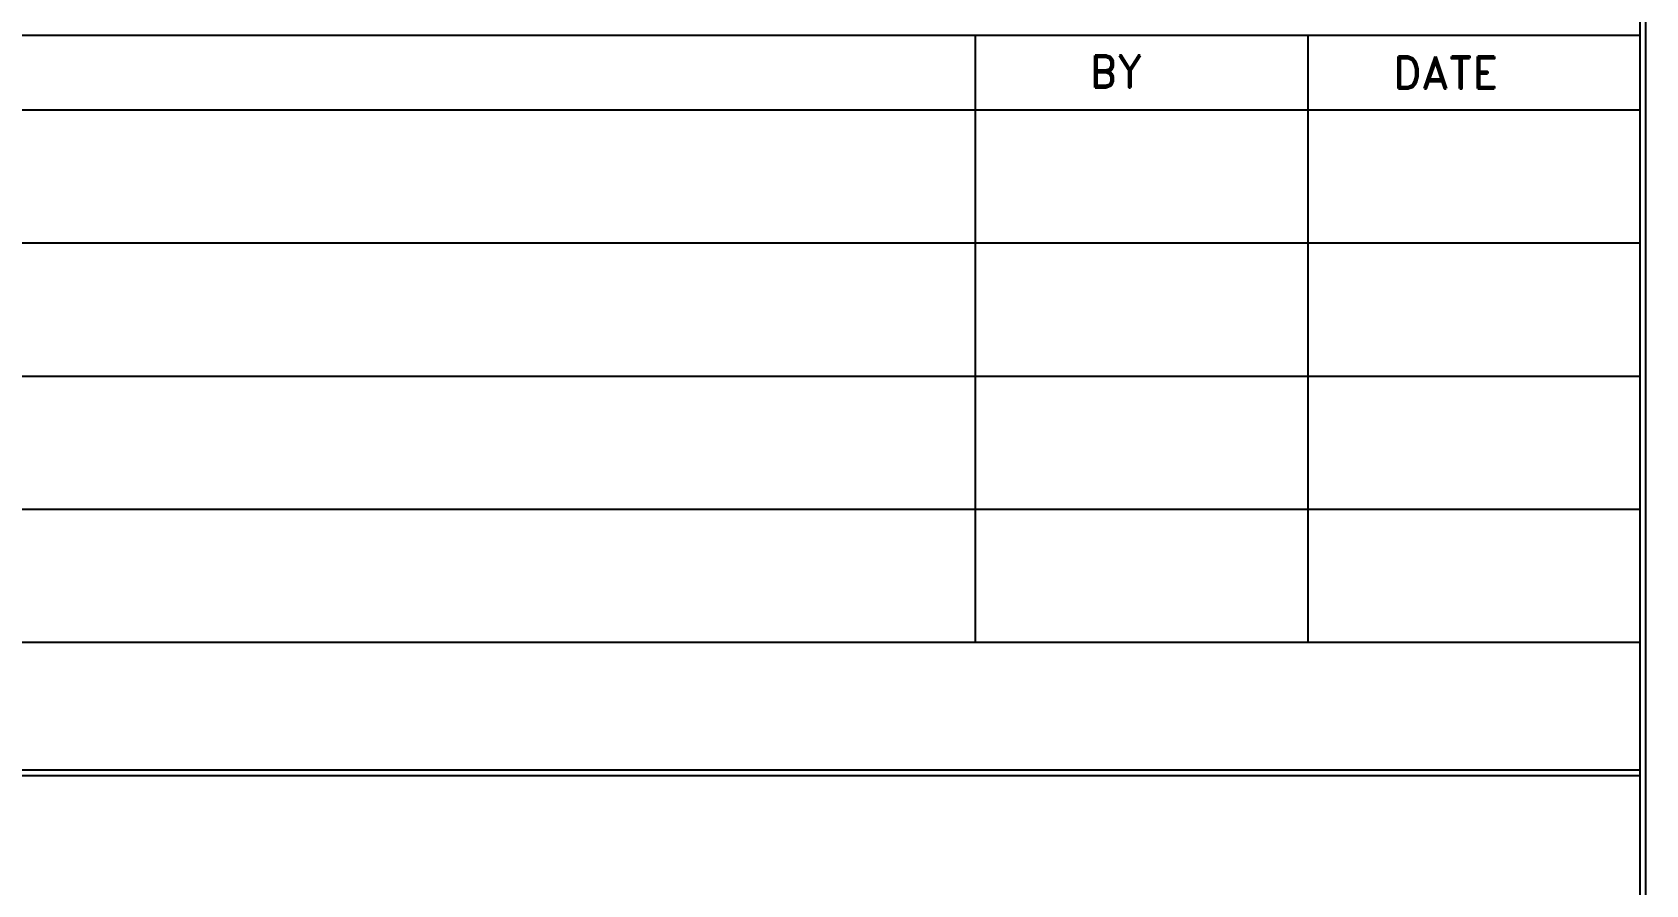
# Paper-space layout 'Wall' of a CAD drawing. Header units: inches. Extents: x 30 to 2203, y 4 to 1132.
# Drawn here: x 1540 to 1685.5, y 80.8 to 157.7 of the extents above; entities that cross this region are included whole.
import ezdxf
from ezdxf.enums import TextEntityAlignment as Align

# ---------------------------------------------------------------- set-up
doc = ezdxf.new("R2010")
doc.units = ezdxf.units.IN
doc.header["$LTSCALE"] = 25
doc.header["$MEASUREMENT"] = 0
doc.styles.add('HALF', font='ROMAND', dxfattribs={"height": 0.06})

# ---------------------------------------------------------------- blocks, each defined once
blk = doc.blocks.new('LayoutBorder')
for p, q in [((1655.5, 0), (1655.5, 1128)), ((1656, 0), (1656, 1128)), ((1415.5, 153.44), (1655.5, 153.44)), ((1595.5, 153.44), (1595.5, 98.7)), ((1625.5, 153.44), (1625.5, 98.7)), ((1415.5, 146.7), (1655.5, 146.7)), ((1415.5, 134.7), (1655.5, 134.7)), ((1415.5, 122.7), (1655.5, 122.7)), ((1415.5, 110.7), (1655.5, 110.7)), ((1415.5, 98.7), (1655.5, 98.7)), ((1415.5, 87.2), (1655.5, 87.2)), ((1415.5, 86.7), (1655.5, 86.7))]:
    blk.add_line(p, q)
at = {"style": 'HALF'}
for s, p in [('BY', (1605.82, 148.72)), ('DATE', (1633.19, 148.61))]:
    blk.add_text(s, height=2.88, dxfattribs=at).set_placement(p)
for tag, p, height in [('BTITLE', (1418.93, 90.51), 4), ('PROJECTNAME', (1461.42, 75.48), 4), ('CONTRACTOR', (1461.47, 65.64), 4), ('ARCHITECT', (1461.34, 55.71), 4), ('PAGETITLE', (215.06, 27.12), 24), ('SCALE', (215.31, 11), 4)]:
    blk.add_attdef(tag, p, '', height=height)
for tag, p in [('PROJECTNUMBER', (1463.8, 4.29)), ('DRAFTER', (1527.56, 4.32)), ('DATE', (1583.39, 4.26)), ('PAGE', (1642.51, 4.31))]:
    blk.add_attdef(tag, text='', height=4).set_placement(p, align=Align.CENTER)

psp = doc.layouts.new('Wall')

# ---------------------------------------------------------------- block references
at = {"lineweight": -3}
psp.add_blockref('LayoutBorder', (29.55, 3.97), dxfattribs=at)

doc.saveas('drawing.dxf')
